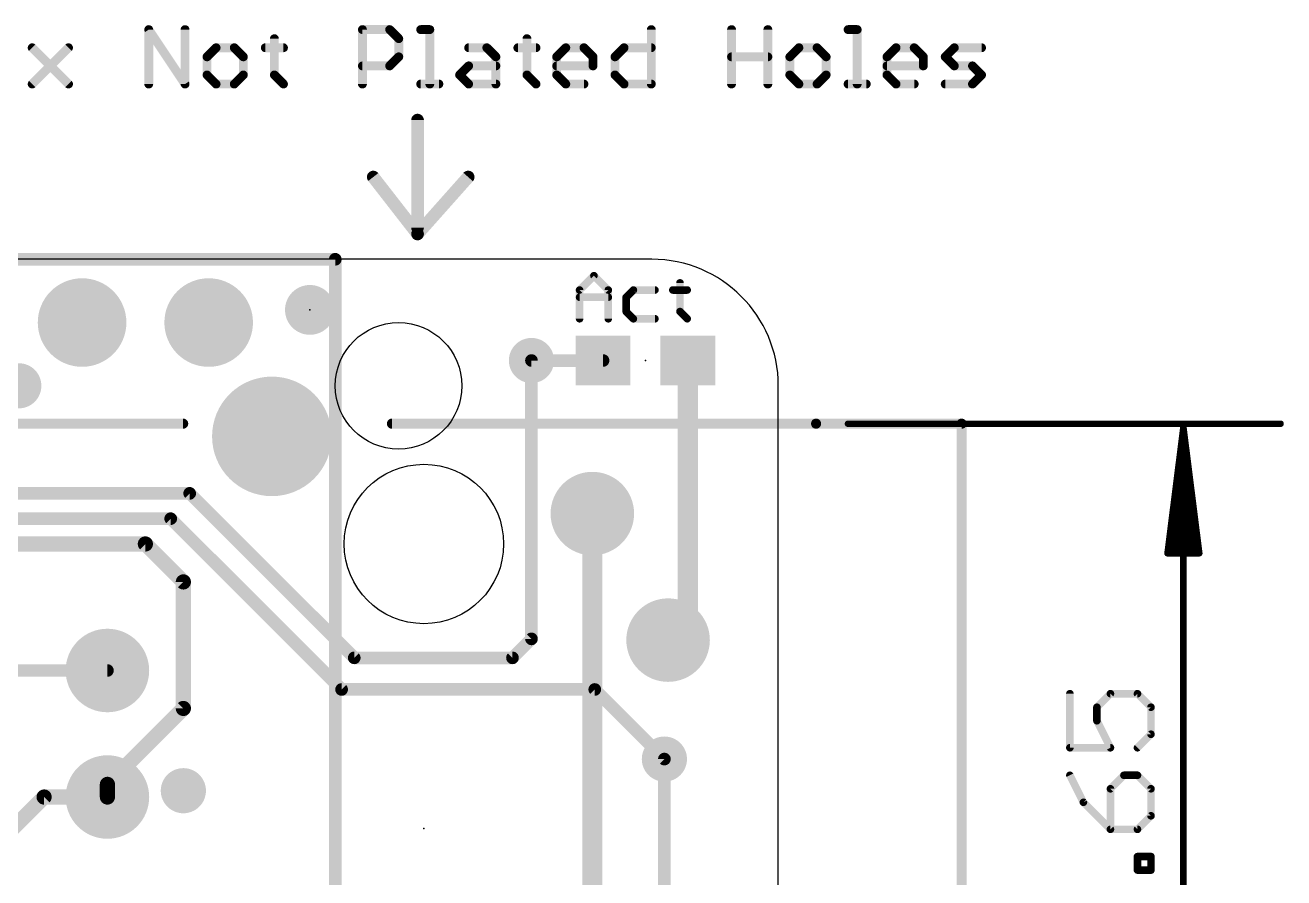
# Model space of a CAD drawing. Extents: x -7.1 to 67.6, y -9 to 27.6.
# Drawn here: x 40.77 to 66.02, y 10.44 to 27.56 of the extents above; entities that cross this region are included whole.
import ezdxf

# ---------------------------------------------------------------- set-up
doc = ezdxf.new("R2010")
doc.units = 0
for name, color, linetype in [('1', 12, 'CONTINUOUS'), ('16', 132, 'CONTINUOUS'), ('17', 110, 'CONTINUOUS'), ('18', 110, 'CONTINUOUS'), ('20', 4, 'CONTINUOUS'), ('21', 40, 'CONTINUOUS'), ('23', 53, 'CONTINUOUS'), ('47', 253, 'CONTINUOUS')]:
    doc.layers.add(name, color=color, linetype=linetype)

# ---------------------------------------------------------------- blocks, each defined once
blk = doc.blocks.new('PIE')
at = {"const_width": 0.5}
blk.add_lwpolyline([(0, -0.25, 1), (0, 0.25, 1), (0, -0.25)], format="xyb", dxfattribs=at)
blk = doc.blocks.new('ROUNDP')
at = {"const_width": 0.5}
blk.add_lwpolyline([(0, -0.25, 1), (0, 0.25, 1), (0, -0.25)], format="xyb", dxfattribs=at)
blk = doc.blocks.new('RECT')
blk.add_solid([(-0.5, -0.5), (0.5, -0.5), (-0.5, 0.5), (0.5, 0.5)])
blk = doc.blocks.new('ROUNDV')
at = {"const_width": 0.5}
blk.add_lwpolyline([(0, -0.25, 1), (0, 0.25, 1), (0, -0.25)], format="xyb", dxfattribs=at)

msp = doc.modelspace()

# ---------------------------------------------------------------- linework, layer by layer
at = {"layer": '1'}
for points, const_width in [([(46.99, 22.86), (11.43, 22.86)], 0.254), ([(46.99, 5.08), (46.99, 22.86)], 0.254), ([(54.063, 20.828), (54.063, 15.61)], 0.4064), ([(50.927, 20.828), (52.363, 20.828)], 0.254), ([(52.148, 17.755), (52.148, 7.645)], 0.4064), ([(54.063, 15.61), (53.668, 15.215)], 0.4064), ([(39.37, 14.605), (42.418, 14.605)], 0.254), ([(53.594, 12.827), (53.594, 7.239)], 0.254)]:
    msp.add_lwpolyline(points, dxfattribs=dict(at, const_width=const_width))
for points, const_width in [([(47.0535, 22.86, 1), (46.9265, 22.86)], 0.127), ([(46.99, 22.7965, 1), (46.99, 22.9235)], 0.127), ([(54.1646, 20.828, 1), (53.9614, 20.828)], 0.2032), ([(50.927, 20.8915, 1), (50.927, 20.7645)], 0.127), ([(52.363, 20.7645, 1), (52.363, 20.8915)], 0.127), ([(52.2496, 17.755, 1), (52.0464, 17.755)], 0.2032), ([(53.9614, 15.61, 1), (54.1646, 15.61)], 0.2032), ([(54.1348, 15.5382, 1), (53.9912, 15.6818)], 0.2032), ([(53.5962, 15.2868, 1), (53.7398, 15.1432)], 0.2032), ([(42.418, 14.5415, 1), (42.418, 14.6685)], 0.127), ([(53.6575, 12.827, 1), (53.5305, 12.827)], 0.127)]:
    msp.add_lwpolyline(points, format="xyb", dxfattribs=dict(at, const_width=const_width))
at = {"layer": '16'}
for points, const_width in [([(46.99, 22.86), (11.43, 22.86)], 0.254), ([(46.99, 5.08), (46.99, 22.86)], 0.254), ([(50.927, 15.24), (50.927, 20.828)], 0.254), ([(38.735, 18.161), (44.069, 18.161)], 0.254), ([(44.069, 18.161), (47.371, 14.859)], 0.254), ([(38.989, 17.653), (43.688, 17.653)], 0.254), ([(43.688, 17.653), (47.117, 14.224)], 0.254), ([(43.18, 17.145), (39.243, 17.145)], 0.3048), ([(43.942, 16.383), (43.18, 17.145)], 0.3048), ([(43.942, 13.843), (43.942, 16.383)], 0.3048), ([(50.546, 14.859), (50.927, 15.24)], 0.254), ([(47.371, 14.859), (50.546, 14.859)], 0.254), ([(47.117, 14.224), (52.197, 14.224)], 0.254), ([(52.197, 14.224), (53.594, 12.827)], 0.254), ([(42.418, 12.319), (43.942, 13.843)], 0.3048), ([(42.418, 12.065), (42.418, 12.319)], 0.3048), ([(41.148, 12.065), (39.878, 10.795)], 0.3048), ([(42.418, 12.065), (41.148, 12.065)], 0.3048)]:
    msp.add_lwpolyline(points, dxfattribs=dict(at, const_width=const_width))
for points, const_width in [([(47.0535, 22.86, 1), (46.9265, 22.86)], 0.127), ([(46.99, 22.7965, 1), (46.99, 22.9235)], 0.127), ([(50.9905, 20.828, 1), (50.8635, 20.828)], 0.127), ([(44.1139, 18.2059, 1), (44.0241, 18.1161)], 0.127), ([(44.069, 18.0975, 1), (44.069, 18.2245)], 0.127), ([(43.7329, 17.6979, 1), (43.6431, 17.6081)], 0.127), ([(43.688, 17.5895, 1), (43.688, 17.7165)], 0.127), ([(43.2339, 17.1989, 1), (43.1261, 17.0911)], 0.1524), ([(43.18, 17.0688, 1), (43.18, 17.2212)], 0.1524), ([(44.0182, 16.383, 1), (43.8658, 16.383)], 0.1524), ([(43.8881, 16.3291, 1), (43.9959, 16.4369)], 0.1524), ([(50.8635, 15.24, 1), (50.9905, 15.24)], 0.127), ([(50.9719, 15.1951, 1), (50.8821, 15.2849)], 0.127), ([(47.371, 14.9225, 1), (47.371, 14.7955)], 0.127), ([(47.3261, 14.8141, 1), (47.4159, 14.9039)], 0.127), ([(50.5011, 14.9039, 1), (50.5909, 14.8141)], 0.127), ([(50.546, 14.7955, 1), (50.546, 14.9225)], 0.127), ([(47.117, 14.2875, 1), (47.117, 14.1605)], 0.127), ([(47.0721, 14.1791, 1), (47.1619, 14.2689)], 0.127), ([(52.2419, 14.2689, 1), (52.1521, 14.1791)], 0.127), ([(52.197, 14.1605, 1), (52.197, 14.2875)], 0.127), ([(43.8658, 13.843, 1), (44.0182, 13.843)], 0.1524), ([(43.9959, 13.7891, 1), (43.8881, 13.8969)], 0.1524), ([(53.5491, 12.7821, 1), (53.6389, 12.8719)], 0.127), ([(42.4942, 12.319, 1), (42.3418, 12.319)], 0.1524), ([(42.3641, 12.3729, 1), (42.4719, 12.2651)], 0.1524), ([(41.148, 12.1412, 1), (41.148, 11.9888)], 0.1524), ([(41.2019, 12.0111, 1), (41.0941, 12.1189)], 0.1524), ([(42.3418, 12.065, 1), (42.4942, 12.065)], 0.1524), ([(42.418, 11.9888, 1), (42.418, 12.1412)], 0.1524)]:
    msp.add_lwpolyline(points, format="xyb", dxfattribs=dict(at, const_width=const_width))
at = {"layer": '20'}
for p, q in [((53.34, 22.86), (2.54, 22.86)), ((55.88, 2.54), (55.88, 20.32))]:
    msp.add_line(p, q, dxfattribs=at)
for centre, radius in [((48.26, 20.32), 1.27), ((48.768, 17.145), 1.6)]:
    msp.add_circle(centre, radius, dxfattribs=at)
msp.add_arc((53.34, 20.32), 2.54, 0, 90, dxfattribs=at)
at = {"layer": '21'}
for points, const_width in [([(43.2845, 27.4957, 1), (43.2105, 27.4464)], 0.0889), ([(43.2919, 27.471, 1), (43.203, 27.471)], 0.0889), ([(44.0207, 27.471, 1), (43.9318, 27.471)], 0.0889), ([(47.5797, 27.471, 1), (47.4908, 27.471)], 0.0889), ([(47.5353, 27.5155, 1), (47.5353, 27.4266)], 0.0889), ([(48.1133, 27.5025, 1), (48.0504, 27.4396)], 0.0889), ([(48.0818, 27.4266, 1), (48.0818, 27.5155)], 0.0889), ([(48.7047, 27.5155, 1), (48.7047, 27.4266)], 0.0889), ([(48.9313, 27.471, 1), (48.8424, 27.471)], 0.0889), ([(48.8869, 27.4266, 1), (48.8869, 27.5155)], 0.0889), ([(53.3759, 27.471, 1), (53.287, 27.471)], 0.0889), ([(54.9859, 27.471, 1), (54.897, 27.471)], 0.0889), ([(55.7147, 27.471, 1), (55.6258, 27.471)], 0.0889), ([(57.2802, 27.5155, 1), (57.2802, 27.4266)], 0.0889), ([(57.5069, 27.471, 1), (57.418, 27.471)], 0.0889), ([(57.4624, 27.4266, 1), (57.4624, 27.5155)], 0.0889), ([(45.8129, 27.2888, 1), (45.724, 27.2888)], 0.0889), ([(48.3085, 27.2888, 1), (48.2196, 27.2888)], 0.0889), ([(48.2326, 27.2574, 1), (48.2955, 27.3203)], 0.0889), ([(50.8803, 27.2888, 1), (50.7914, 27.2888)], 0.0889), ([(40.9401, 27.1381, 1), (40.8773, 27.0752)], 0.0889), ([(41.6689, 27.0752, 1), (41.606, 27.1381)], 0.0889), ([(44.5991, 27.1511, 1), (44.5991, 27.0622)], 0.0889), ([(44.6305, 27.0752, 1), (44.5676, 27.1381)], 0.0889), ([(44.9949, 27.1381, 1), (44.932, 27.0752)], 0.0889), ([(44.9635, 27.0622, 1), (44.9635, 27.1511)], 0.0889), ([(45.5863, 27.1511, 1), (45.5863, 27.0622)], 0.0889), ([(45.9507, 27.0622, 1), (45.9507, 27.1511)], 0.0889), ([(49.6665, 27.1511, 1), (49.6665, 27.0622)], 0.0889), ([(50.0623, 27.1381, 1), (49.9994, 27.0752)], 0.0889), ([(50.0308, 27.0622, 1), (50.0308, 27.1511)], 0.0889), ([(50.6537, 27.1511, 1), (50.6537, 27.0622)], 0.0889), ([(51.018, 27.0622, 1), (51.018, 27.1511)], 0.0889), ([(51.6155, 27.1511, 1), (51.6155, 27.0622)], 0.0889), ([(51.6469, 27.0752, 1), (51.584, 27.1381)], 0.0889), ([(52.0113, 27.1381, 1), (51.9484, 27.0752)], 0.0889), ([(51.9798, 27.0622, 1), (51.9798, 27.1511)], 0.0889), ([(52.7848, 27.1511, 1), (52.7848, 27.0622)], 0.0889), ([(52.8163, 27.0752, 1), (52.7534, 27.1381)], 0.0889), ([(53.3314, 27.0622, 1), (53.3314, 27.1511)], 0.0889), ([(56.293, 27.1511, 1), (56.293, 27.0622)], 0.0889), ([(56.3245, 27.0752, 1), (56.2616, 27.1381)], 0.0889), ([(56.6888, 27.1381, 1), (56.626, 27.0752)], 0.0889), ([(56.6574, 27.0622, 1), (56.6574, 27.1511)], 0.0889), ([(58.242, 27.1511, 1), (58.242, 27.0622)], 0.0889), ([(58.2735, 27.0752, 1), (58.2106, 27.1381)], 0.0889), ([(58.6378, 27.1381, 1), (58.575, 27.0752)], 0.0889), ([(58.6064, 27.0622, 1), (58.6064, 27.1511)], 0.0889), ([(59.4114, 27.1511, 1), (59.4114, 27.0622)], 0.0889), ([(59.4429, 27.0752, 1), (59.38, 27.1381)], 0.0889), ([(59.958, 27.0622, 1), (59.958, 27.1511)], 0.0889), ([(44.4613, 26.9245, 1), (44.3724, 26.9245)], 0.0889), ([(44.3855, 26.9559, 1), (44.4483, 26.893)], 0.0889), ([(45.1901, 26.9245, 1), (45.1012, 26.9245)], 0.0889), ([(45.1142, 26.893, 1), (45.1771, 26.9559)], 0.0889), ([(47.5353, 26.7867, 1), (47.5353, 26.6978)], 0.0889), ([(48.0504, 26.7737, 1), (48.1133, 26.7108)], 0.0889), ([(48.0818, 26.6978, 1), (48.0818, 26.7867)], 0.0889), ([(48.2196, 26.9245, 1), (48.3085, 26.9245)], 0.0889), ([(48.2955, 26.893, 1), (48.2326, 26.9559)], 0.0889), ([(49.6665, 26.7867, 1), (49.6665, 26.6978)], 0.0889), ([(49.6979, 26.7108, 1), (49.635, 26.7737)], 0.0889), ([(50.2575, 26.9245, 1), (50.1686, 26.9245)], 0.0889), ([(50.1816, 26.893, 1), (50.2445, 26.9559)], 0.0889), ([(50.213, 26.6978, 1), (50.213, 26.7867)], 0.0889), ([(51.4018, 26.9559, 1), (51.4647, 26.893)], 0.0889), ([(51.4777, 26.9245, 1), (51.3888, 26.9245)], 0.0889), ([(51.4333, 26.7867, 1), (51.4333, 26.6978)], 0.0889), ([(52.2065, 26.9245, 1), (52.1176, 26.9245)], 0.0889), ([(52.1176, 26.7423, 1), (52.2065, 26.7423)], 0.0889), ([(52.1306, 26.893, 1), (52.1934, 26.9559)], 0.0889), ([(52.162, 26.6978, 1), (52.162, 26.7867)], 0.0889), ([(52.5712, 26.9559, 1), (52.6341, 26.893)], 0.0889), ([(52.6471, 26.9245, 1), (52.5582, 26.9245)], 0.0889), ([(54.9415, 26.9689, 1), (54.9415, 26.88)], 0.0889), ([(55.6702, 26.88, 1), (55.6702, 26.9689)], 0.0889), ([(56.0794, 26.9559, 1), (56.1423, 26.893)], 0.0889), ([(56.1553, 26.9245, 1), (56.0664, 26.9245)], 0.0889), ([(56.8841, 26.9245, 1), (56.7952, 26.9245)], 0.0889), ([(56.8082, 26.893, 1), (56.871, 26.9559)], 0.0889), ([(58.0284, 26.9559, 1), (58.0913, 26.893)], 0.0889), ([(58.0598, 26.7867, 1), (58.0598, 26.6978)], 0.0889), ([(58.1043, 26.9245, 1), (58.0154, 26.9245)], 0.0889), ([(58.833, 26.9245, 1), (58.7441, 26.9245)], 0.0889), ([(58.7441, 26.7423, 1), (58.833, 26.7423)], 0.0889), ([(58.7572, 26.893, 1), (58.82, 26.9559)], 0.0889), ([(58.7886, 26.6978, 1), (58.7886, 26.7867)], 0.0889), ([(59.2607, 26.9559, 1), (59.1978, 26.893)], 0.0889), ([(59.1978, 26.9559, 1), (59.2607, 26.893)], 0.0889), ([(59.4114, 26.7867, 1), (59.4114, 26.6978)], 0.0889), ([(59.38, 26.7108, 1), (59.4429, 26.7737)], 0.0889), ([(59.8072, 26.7737, 1), (59.7444, 26.7108)], 0.0889), ([(59.7758, 26.6978, 1), (59.7758, 26.7867)], 0.0889), ([(44.4483, 26.5915, 1), (44.3855, 26.5287)], 0.0889), ([(44.3724, 26.5601, 1), (44.4613, 26.5601)], 0.0889), ([(45.1012, 26.5601, 1), (45.1901, 26.5601)], 0.0889), ([(45.1771, 26.5287, 1), (45.1142, 26.5915)], 0.0889), ([(45.7999, 26.5915, 1), (45.737, 26.5287)], 0.0889), ([(45.724, 26.5601, 1), (45.8129, 26.5601)], 0.0889), ([(49.5157, 26.5915, 1), (49.4528, 26.5287)], 0.0889), ([(49.4528, 26.5915, 1), (49.5157, 26.5287)], 0.0889), ([(50.8673, 26.5915, 1), (50.8044, 26.5287)], 0.0889), ([(50.7914, 26.5601, 1), (50.8803, 26.5601)], 0.0889), ([(51.4647, 26.5915, 1), (51.4018, 26.5287)], 0.0889), ([(51.3888, 26.5601, 1), (51.4777, 26.5601)], 0.0889), ([(52.6341, 26.5915, 1), (52.5712, 26.5287)], 0.0889), ([(52.5582, 26.5601, 1), (52.6471, 26.5601)], 0.0889), ([(56.1423, 26.5915, 1), (56.0794, 26.5287)], 0.0889), ([(56.0664, 26.5601, 1), (56.1553, 26.5601)], 0.0889), ([(56.7952, 26.5601, 1), (56.8841, 26.5601)], 0.0889), ([(56.871, 26.5287, 1), (56.8082, 26.5915)], 0.0889), ([(58.0913, 26.5915, 1), (58.0284, 26.5287)], 0.0889), ([(58.0154, 26.5601, 1), (58.1043, 26.5601)], 0.0889), ([(59.9894, 26.5287, 1), (59.9266, 26.5915)], 0.0889), ([(59.9266, 26.5287, 1), (59.9894, 26.5915)], 0.0889), ([(40.8773, 26.4093, 1), (40.9401, 26.3465)], 0.0889), ([(41.606, 26.3465, 1), (41.6689, 26.4093)], 0.0889), ([(43.203, 26.3779, 1), (43.2919, 26.3779)], 0.0889), ([(43.9318, 26.3779, 1), (44.0207, 26.3779)], 0.0889), ([(43.9393, 26.3532, 1), (44.0132, 26.4026)], 0.0889), ([(44.5991, 26.4224, 1), (44.5991, 26.3334)], 0.0889), ([(44.5676, 26.3465, 1), (44.6305, 26.4093)], 0.0889), ([(44.932, 26.4093, 1), (44.9949, 26.3465)], 0.0889), ([(44.9635, 26.3334, 1), (44.9635, 26.4224)], 0.0889), ([(45.9192, 26.3465, 1), (45.9821, 26.4093)], 0.0889), ([(47.4908, 26.3779, 1), (47.5797, 26.3779)], 0.0889), ([(48.7047, 26.4224, 1), (48.7047, 26.3334)], 0.0889), ([(48.8424, 26.3779, 1), (48.9313, 26.3779)], 0.0889), ([(49.069, 26.3334, 1), (49.069, 26.4224)], 0.0889), ([(49.6665, 26.4224, 1), (49.6665, 26.3334)], 0.0889), ([(49.635, 26.3465, 1), (49.6979, 26.4093)], 0.0889), ([(50.1686, 26.3779, 1), (50.2575, 26.3779)], 0.0889), ([(50.213, 26.3334, 1), (50.213, 26.4224)], 0.0889), ([(50.9866, 26.3465, 1), (51.0495, 26.4093)], 0.0889), ([(51.6155, 26.4224, 1), (51.6155, 26.3334)], 0.0889), ([(51.584, 26.3465, 1), (51.6469, 26.4093)], 0.0889), ([(51.9798, 26.3334, 1), (51.9798, 26.4224)], 0.0889), ([(52.7848, 26.4224, 1), (52.7848, 26.3334)], 0.0889), ([(52.7534, 26.3465, 1), (52.8163, 26.4093)], 0.0889), ([(53.287, 26.3779, 1), (53.3759, 26.3779)], 0.0889), ([(53.3314, 26.3334, 1), (53.3314, 26.4224)], 0.0889), ([(54.897, 26.3779, 1), (54.9859, 26.3779)], 0.0889), ([(55.6258, 26.3779, 1), (55.7147, 26.3779)], 0.0889), ([(56.293, 26.4224, 1), (56.293, 26.3334)], 0.0889), ([(56.2616, 26.3465, 1), (56.3245, 26.4093)], 0.0889), ([(56.626, 26.4093, 1), (56.6888, 26.3465)], 0.0889), ([(56.6574, 26.3334, 1), (56.6574, 26.4224)], 0.0889), ([(57.2802, 26.4224, 1), (57.2802, 26.3334)], 0.0889), ([(57.418, 26.3779, 1), (57.5069, 26.3779)], 0.0889), ([(57.6446, 26.3334, 1), (57.6446, 26.4224)], 0.0889), ([(58.242, 26.4224, 1), (58.242, 26.3334)], 0.0889), ([(58.2106, 26.3465, 1), (58.2735, 26.4093)], 0.0889), ([(58.6064, 26.3334, 1), (58.6064, 26.4224)], 0.0889), ([(59.2292, 26.4224, 1), (59.2292, 26.3334)], 0.0889), ([(59.7444, 26.4093, 1), (59.8072, 26.3465)], 0.0889), ([(59.7758, 26.3334, 1), (59.7758, 26.4224)], 0.0889), ([(48.7045, 25.654, 1), (48.5775, 25.654)], 0.127), ([(47.8021, 24.55, 1), (47.7019, 24.472)], 0.127), ([(49.7045, 24.4688, 1), (49.6095, 24.5532)], 0.127), ([(48.5775, 23.495, 1), (48.7045, 23.495)], 0.127), ([(48.5935, 23.4102, 1), (48.6885, 23.3258)], 0.127), ([(48.5909, 23.329, 1), (48.6911, 23.407)], 0.127), ([(52.2073, 22.5575, 1), (52.1534, 22.5036)], 0.0762), ([(52.2073, 22.5036, 1), (52.1534, 22.5575)], 0.0762), ([(51.9303, 22.2424, 1), (51.8541, 22.2424)], 0.0762), ([(51.8653, 22.2694, 1), (51.9191, 22.2155)], 0.0762), ([(52.5065, 22.2424, 1), (52.4303, 22.2424)], 0.0762), ([(52.4415, 22.2155, 1), (52.4954, 22.2694)], 0.0762), ([(52.9718, 22.2805, 1), (52.9718, 22.2043)], 0.0762), ([(52.9987, 22.2155, 1), (52.9448, 22.2694)], 0.0762), ([(53.4039, 22.2043, 1), (53.4039, 22.2805)], 0.0762), ([(53.7632, 22.2805, 1), (53.7632, 22.2043)], 0.0762), ([(53.9454, 22.3865, 1), (53.8692, 22.3865)], 0.0762), ([(54.0513, 22.2043, 1), (54.0513, 22.2805)], 0.0762), ([(51.8922, 22.1365, 1), (51.8922, 22.0603)], 0.0762), ([(52.4684, 22.0603, 1), (52.4684, 22.1365)], 0.0762), ([(52.8658, 22.0984, 1), (52.7896, 22.0984)], 0.0762), ([(52.8008, 22.1253, 1), (52.8547, 22.0714)], 0.0762), ([(52.8547, 21.8372, 1), (52.8008, 21.7833)], 0.0762), ([(52.7896, 21.8103, 1), (52.8658, 21.8103)], 0.0762), ([(52.9718, 21.7043, 1), (52.9718, 21.6281)], 0.0762), ([(52.9448, 21.6393, 1), (52.9987, 21.6931)], 0.0762), ([(53.4039, 21.6281, 1), (53.4039, 21.7043)], 0.0762), ([(53.9342, 21.8372, 1), (53.8804, 21.7833)], 0.0762), ([(53.8692, 21.8103, 1), (53.9454, 21.8103)], 0.0762), ([(54.0244, 21.6393, 1), (54.0783, 21.6931)], 0.0762), ([(51.8541, 21.6662, 1), (51.9303, 21.6662)], 0.0762), ([(52.4303, 21.6662, 1), (52.5065, 21.6662)], 0.0762), ([(43.938, 19.5092, 1), (43.938, 19.6108)], 0.1016), ([(48.128, 19.6108, 1), (48.128, 19.5092)], 0.1016), ([(56.638, 19.6108, 1), (56.638, 19.5092)], 0.1016), ([(56.638, 19.5092, 1), (56.638, 19.6108)], 0.1016), ([(59.6088, 19.56, 1), (59.5072, 19.56)], 0.1016), ([(59.558, 19.5092, 1), (59.558, 19.6108)], 0.1016)]:
    msp.add_lwpolyline(points, format="xyb", dxfattribs=dict(at, const_width=const_width))
for points, const_width in [([(43.2475, 26.3779), (43.2475, 27.471)], 0.1778), ([(43.2475, 27.471), (43.9762, 26.3779)], 0.1778), ([(43.9762, 26.3779), (43.9762, 27.471)], 0.1778), ([(47.5353, 26.3779), (47.5353, 27.471)], 0.1778), ([(47.5353, 27.471), (48.0818, 27.471)], 0.1778), ([(48.0818, 27.471), (48.264, 27.2888)], 0.1778), ([(48.7047, 27.471), (48.8869, 27.471)], 0.1778), ([(48.8869, 27.471), (48.8869, 26.3779)], 0.1778), ([(53.3314, 27.471), (53.3314, 26.3779)], 0.1778), ([(54.9415, 26.3779), (54.9415, 27.471)], 0.1778), ([(55.6702, 27.471), (55.6702, 26.3779)], 0.1778), ([(57.2802, 27.471), (57.4624, 27.471)], 0.1778), ([(57.4624, 27.471), (57.4624, 26.3779)], 0.1778), ([(45.7685, 27.2888), (45.7685, 26.5601)], 0.1778), ([(48.264, 27.2888), (48.264, 26.9245)], 0.1778), ([(50.8359, 27.2888), (50.8359, 26.5601)], 0.1778), ([(40.9087, 27.1067), (41.6374, 26.3779)], 0.1778), ([(40.9087, 26.3779), (41.6374, 27.1067)], 0.1778), ([(44.5991, 27.1067), (44.4169, 26.9245)], 0.1778), ([(44.9635, 27.1067), (44.5991, 27.1067)], 0.1778), ([(45.1456, 26.9245), (44.9635, 27.1067)], 0.1778), ([(45.5863, 27.1067), (45.9507, 27.1067)], 0.1778), ([(49.6665, 27.1067), (50.0308, 27.1067)], 0.1778), ([(50.0308, 27.1067), (50.213, 26.9245)], 0.1778), ([(50.6537, 27.1067), (51.018, 27.1067)], 0.1778), ([(51.4333, 26.9245), (51.6155, 27.1067)], 0.1778), ([(51.6155, 27.1067), (51.9798, 27.1067)], 0.1778), ([(51.9798, 27.1067), (52.162, 26.9245)], 0.1778), ([(52.6027, 26.9245), (52.7848, 27.1067)], 0.1778), ([(52.7848, 27.1067), (53.3314, 27.1067)], 0.1778), ([(56.293, 27.1067), (56.1108, 26.9245)], 0.1778), ([(56.6574, 27.1067), (56.293, 27.1067)], 0.1778), ([(56.8396, 26.9245), (56.6574, 27.1067)], 0.1778), ([(58.0598, 26.9245), (58.242, 27.1067)], 0.1778), ([(58.242, 27.1067), (58.6064, 27.1067)], 0.1778), ([(58.6064, 27.1067), (58.7886, 26.9245)], 0.1778), ([(59.2292, 26.9245), (59.4114, 27.1067)], 0.1778), ([(59.4114, 27.1067), (59.958, 27.1067)], 0.1778), ([(44.4169, 26.9245), (44.4169, 26.5601)], 0.1778), ([(45.1456, 26.5601), (45.1456, 26.9245)], 0.1778), ([(48.0818, 26.7423), (47.5353, 26.7423)], 0.1778), ([(48.264, 26.9245), (48.0818, 26.7423)], 0.1778), ([(49.4843, 26.5601), (49.6665, 26.7423)], 0.1778), ([(49.6665, 26.7423), (50.213, 26.7423)], 0.1778), ([(50.213, 26.9245), (50.213, 26.3779)], 0.1778), ([(51.4333, 26.5601), (51.4333, 26.9245)], 0.1778), ([(52.162, 26.7423), (51.4333, 26.7423)], 0.1778), ([(52.162, 26.9245), (52.162, 26.7423)], 0.1778), ([(52.6027, 26.5601), (52.6027, 26.9245)], 0.1778), ([(54.9415, 26.9245), (55.6702, 26.9245)], 0.1778), ([(56.1108, 26.9245), (56.1108, 26.5601)], 0.1778), ([(56.8396, 26.5601), (56.8396, 26.9245)], 0.1778), ([(58.0598, 26.5601), (58.0598, 26.9245)], 0.1778), ([(58.7886, 26.7423), (58.0598, 26.7423)], 0.1778), ([(58.7886, 26.9245), (58.7886, 26.7423)], 0.1778), ([(59.4114, 26.7423), (59.2292, 26.9245)], 0.1778), ([(59.7758, 26.7423), (59.4114, 26.7423)], 0.1778), ([(59.958, 26.5601), (59.7758, 26.7423)], 0.1778), ([(44.4169, 26.5601), (44.5991, 26.3779)], 0.1778), ([(44.9635, 26.3779), (45.1456, 26.5601)], 0.1778), ([(45.7685, 26.5601), (45.9507, 26.3779)], 0.1778), ([(49.6665, 26.3779), (49.4843, 26.5601)], 0.1778), ([(50.8359, 26.5601), (51.018, 26.3779)], 0.1778), ([(51.6155, 26.3779), (51.4333, 26.5601)], 0.1778), ([(52.7848, 26.3779), (52.6027, 26.5601)], 0.1778), ([(56.1108, 26.5601), (56.293, 26.3779)], 0.1778), ([(56.6574, 26.3779), (56.8396, 26.5601)], 0.1778), ([(58.242, 26.3779), (58.0598, 26.5601)], 0.1778), ([(59.7758, 26.3779), (59.958, 26.5601)], 0.1778), ([(44.5991, 26.3779), (44.9635, 26.3779)], 0.1778), ([(48.7047, 26.3779), (49.069, 26.3779)], 0.1778), ([(50.213, 26.3779), (49.6665, 26.3779)], 0.1778), ([(51.9798, 26.3779), (51.6155, 26.3779)], 0.1778), ([(53.3314, 26.3779), (52.7848, 26.3779)], 0.1778), ([(56.293, 26.3779), (56.6574, 26.3779)], 0.1778), ([(57.2802, 26.3779), (57.6446, 26.3779)], 0.1778), ([(58.6064, 26.3779), (58.242, 26.3779)], 0.1778), ([(59.2292, 26.3779), (59.7758, 26.3779)], 0.1778), ([(48.641, 25.654), (48.641, 23.495)], 0.254), ([(48.641, 23.368), (47.752, 24.511)], 0.254), ([(48.641, 23.368), (49.657, 24.511)], 0.254), ([(51.8922, 22.2424), (52.1803, 22.5305)], 0.1524), ([(52.1803, 22.5305), (52.4684, 22.2424)], 0.1524), ([(51.8922, 21.6662), (51.8922, 22.2424)], 0.1524), ([(52.4684, 22.2424), (52.4684, 21.6662)], 0.1524), ([(52.9718, 22.2424), (52.8277, 22.0984)], 0.1524), ([(53.4039, 22.2424), (52.9718, 22.2424)], 0.1524), ([(53.7632, 22.2424), (54.0513, 22.2424)], 0.1524), ([(53.9073, 22.3865), (53.9073, 21.8103)], 0.1524), ([(51.8922, 22.0984), (52.4684, 22.0984)], 0.1524), ([(52.8277, 22.0984), (52.8277, 21.8103)], 0.1524), ([(52.8277, 21.8103), (52.9718, 21.6662)], 0.1524), ([(52.9718, 21.6662), (53.4039, 21.6662)], 0.1524), ([(53.9073, 21.8103), (54.0513, 21.6662)], 0.1524), ([(43.938, 19.56), (37.968, 19.56)], 0.2032), ([(56.638, 19.56), (48.128, 19.56)], 0.2032), ([(59.558, 19.56), (56.638, 19.56)], 0.2032), ([(59.558, 19.56), (59.558, 3.23)], 0.2032)]:
    msp.add_lwpolyline(points, dxfattribs=dict(at, const_width=const_width))
at = {"layer": '23'}
for p in [(46.482, 21.844), (53.213, 20.828), (48.768, 11.43)]:
    msp.add_point(p, dxfattribs=at)
at = {"layer": '47'}
for points, const_width in [([(57.277, 19.558), (65.958, 19.558)], 0.13), ([(64.008, 19.493), (63.6888, 16.958)], 0.13), ([(64.008, 19.493), (63.748, 16.958)], 0.13), ([(64.008, 19.493), (63.878, 16.958)], 0.13), ([(64.008, 3.24), (64.008, 19.493)], 0.13), ([(64.3272, 16.958), (64.008, 19.493)], 0.13), ([(64.138, 16.958), (64.008, 19.493)], 0.13), ([(64.268, 16.958), (64.008, 19.493)], 0.13), ([(63.6888, 16.958), (64.3272, 16.958)], 0.13), ([(61.7303, 14.1389), (61.7303, 13.0542)], 0.1524), ([(62.2726, 13.8677), (62.5438, 14.1389)], 0.1524), ([(62.5438, 14.1389), (63.0861, 14.1389)], 0.1524), ([(63.0861, 14.1389), (63.3573, 13.8677)], 0.1524), ([(62.2726, 13.5965), (62.2726, 13.8677)], 0.1524), ([(63.3573, 13.8677), (63.3573, 13.3254)], 0.1524), ([(62.5438, 13.0542), (62.2726, 13.5965)], 0.1524), ([(63.3573, 13.3254), (63.0861, 13.0542)], 0.1524), ([(61.7303, 13.0542), (62.5438, 13.0542)], 0.1524), ([(61.7303, 12.5017), (62.0015, 11.9594)], 0.1524), ([(62.815, 12.5017), (62.5438, 12.2305)], 0.1524), ([(63.0861, 12.5017), (62.815, 12.5017)], 0.1524), ([(63.3573, 12.2305), (63.0861, 12.5017)], 0.1524), ([(62.5438, 12.2305), (62.5438, 11.417)], 0.1524), ([(63.3573, 11.6882), (63.3573, 12.2305)], 0.1524), ([(62.0015, 11.9594), (62.5438, 11.417)], 0.1524), ([(63.0861, 11.417), (63.3573, 11.6882)], 0.1524), ([(62.5438, 11.417), (63.0861, 11.417)], 0.1524), ([(63.0861, 10.5985), (63.0861, 10.8696)], 0.1524), ([(63.0861, 10.8696), (63.3573, 10.8696)], 0.1524), ([(63.3573, 10.8696), (63.3573, 10.5985)], 0.1524), ([(63.3573, 10.5985), (63.0861, 10.5985)], 0.1524)]:
    msp.add_lwpolyline(points, dxfattribs=dict(at, const_width=const_width))
for points, const_width in [([(57.277, 19.5905, 1), (57.277, 19.5255)], 0.065), ([(64.0405, 19.493, 1), (63.9755, 19.493)], 0.065), ([(64.0402, 19.4971, 1), (63.9758, 19.4889)], 0.065), ([(64.0405, 19.4913, 1), (63.9755, 19.4947)], 0.065), ([(64.0405, 19.4947, 1), (63.9755, 19.4913)], 0.065), ([(64.0403, 19.4963, 1), (63.9757, 19.4897)], 0.065), ([(64.0403, 19.4897, 1), (63.9757, 19.4963)], 0.065), ([(64.0402, 19.4889, 1), (63.9758, 19.4971)], 0.065), ([(65.958, 19.5255, 1), (65.958, 19.5905)], 0.065), ([(63.6565, 16.9621, 1), (63.721, 16.9539)], 0.065), ([(63.6888, 16.9905, 1), (63.6888, 16.9255)], 0.065), ([(63.7157, 16.9613, 1), (63.7803, 16.9547)], 0.065), ([(63.8455, 16.9597, 1), (63.9105, 16.9563)], 0.065), ([(64.1055, 16.9563, 1), (64.1705, 16.9597)], 0.065), ([(64.2357, 16.9547, 1), (64.3003, 16.9613)], 0.065), ([(64.295, 16.9539, 1), (64.3595, 16.9621)], 0.065), ([(64.3272, 16.9255, 1), (64.3272, 16.9905)], 0.065), ([(61.7684, 14.1389, 1), (61.6922, 14.1389)], 0.0762), ([(62.5438, 14.177, 1), (62.5438, 14.1008)], 0.0762), ([(62.5707, 14.1119, 1), (62.5169, 14.1658)], 0.0762), ([(63.1131, 14.1658, 1), (63.0592, 14.1119)], 0.0762), ([(63.0861, 14.1008, 1), (63.0861, 14.177)], 0.0762), ([(62.3107, 13.8677, 1), (62.2345, 13.8677)], 0.0762), ([(62.2457, 13.8946, 1), (62.2996, 13.8408)], 0.0762), ([(63.3954, 13.8677, 1), (63.3192, 13.8677)], 0.0762), ([(63.3304, 13.8408, 1), (63.3842, 13.8946)], 0.0762), ([(62.3067, 13.6136, 1), (62.2386, 13.5795)], 0.0762), ([(62.2345, 13.5965, 1), (62.3107, 13.5965)], 0.0762), ([(63.3842, 13.2984, 1), (63.3304, 13.3523)], 0.0762), ([(63.3192, 13.3254, 1), (63.3954, 13.3254)], 0.0762), ([(61.7303, 13.0923, 1), (61.7303, 13.0161)], 0.0762), ([(61.6922, 13.0542, 1), (61.7684, 13.0542)], 0.0762), ([(62.5097, 13.0372, 1), (62.5779, 13.0712)], 0.0762), ([(62.5438, 13.0161, 1), (62.5438, 13.0923)], 0.0762), ([(63.0592, 13.0811, 1), (63.1131, 13.0273)], 0.0762), ([(61.7644, 12.5187, 1), (61.6962, 12.4847)], 0.0762), ([(62.815, 12.5398, 1), (62.815, 12.4636)], 0.0762), ([(62.8419, 12.4748, 1), (62.788, 12.5286)], 0.0762), ([(63.1131, 12.5286, 1), (63.0592, 12.4748)], 0.0762), ([(63.0861, 12.4636, 1), (63.0861, 12.5398)], 0.0762), ([(62.5819, 12.2305, 1), (62.5057, 12.2305)], 0.0762), ([(62.5169, 12.2575, 1), (62.5707, 12.2036)], 0.0762), ([(63.3954, 12.2305, 1), (63.3192, 12.2305)], 0.0762), ([(63.3304, 12.2036, 1), (63.3842, 12.2575)], 0.0762), ([(62.0284, 11.9863, 1), (61.9745, 11.9324)], 0.0762), ([(61.9674, 11.9423, 1), (62.0356, 11.9764)], 0.0762), ([(63.3192, 11.6882, 1), (63.3954, 11.6882)], 0.0762), ([(63.3842, 11.6613, 1), (63.3304, 11.7151)], 0.0762), ([(62.5438, 11.4551, 1), (62.5438, 11.3789)], 0.0762), ([(62.5057, 11.417, 1), (62.5819, 11.417)], 0.0762), ([(62.5169, 11.3901, 1), (62.5707, 11.444)], 0.0762), ([(63.0592, 11.444, 1), (63.1131, 11.3901)], 0.0762), ([(63.0861, 11.3789, 1), (63.0861, 11.4551)], 0.0762), ([(63.1242, 10.8696, 1), (63.048, 10.8696)], 0.0762), ([(63.0861, 10.9077, 1), (63.0861, 10.8315)], 0.0762), ([(63.3954, 10.8696, 1), (63.3192, 10.8696)], 0.0762), ([(63.3573, 10.8315, 1), (63.3573, 10.9077)], 0.0762), ([(63.0861, 10.6366, 1), (63.0861, 10.5604)], 0.0762), ([(63.048, 10.5985, 1), (63.1242, 10.5985)], 0.0762), ([(63.3192, 10.5985, 1), (63.3954, 10.5985)], 0.0762), ([(63.3573, 10.5604, 1), (63.3573, 10.6366)], 0.0762)]:
    msp.add_lwpolyline(points, format="xyb", dxfattribs=dict(at, const_width=const_width))

# ---------------------------------------------------------------- block references
at = {"layer": '1'}
msp.add_blockref('PIE', (46.482, 21.844), dxfattribs=at)
at = {"layer": '1', "xscale": 1.1, "rotation": 180}
for p in [(52.363, 20.828), (54.063, 20.828)]:
    msp.add_blockref('RECT', p, dxfattribs=at)
at = {"layer": '17', "xscale": 1.778, "yscale": 1.778}
for p in [(41.91, 21.59), (41.91, 21.59), (44.45, 21.59), (44.45, 21.59)]:
    msp.add_blockref('ROUNDP', p, dxfattribs=at)
at = {"layer": '17', "rotation": 270}
for p, xscale, yscale in [((45.718, 19.305), 2.4, 2.4), ((45.718, 19.305), 2.4, 2.4), ((52.148, 17.755), 1.6764, 1.6764), ((52.148, 17.755), 1.6764, 1.6764), ((53.668, 15.215), 1.6764, 1.6764), ((53.668, 15.215), 1.6764, 1.6764), ((42.418, 14.605), 1.6764, 1.6764), ((42.418, 14.605), 1.6764, 1.6764), ((42.418, 12.065), 1.6764, 1.6764), ((42.418, 12.065), 1.6764, 1.6764)]:
    msp.add_blockref('ROUNDP', p, dxfattribs=dict(at, xscale=xscale, yscale=yscale))
at = {"layer": '18', "xscale": 0.9064, "yscale": 0.9064}
for p in [(50.927, 20.828), (50.927, 20.828), (40.64, 20.32), (40.64, 20.32), (53.594, 12.827), (53.594, 12.827), (43.942, 12.192), (43.942, 12.192)]:
    msp.add_blockref('ROUNDV', p, dxfattribs=at)

doc.saveas('drawing.dxf')
